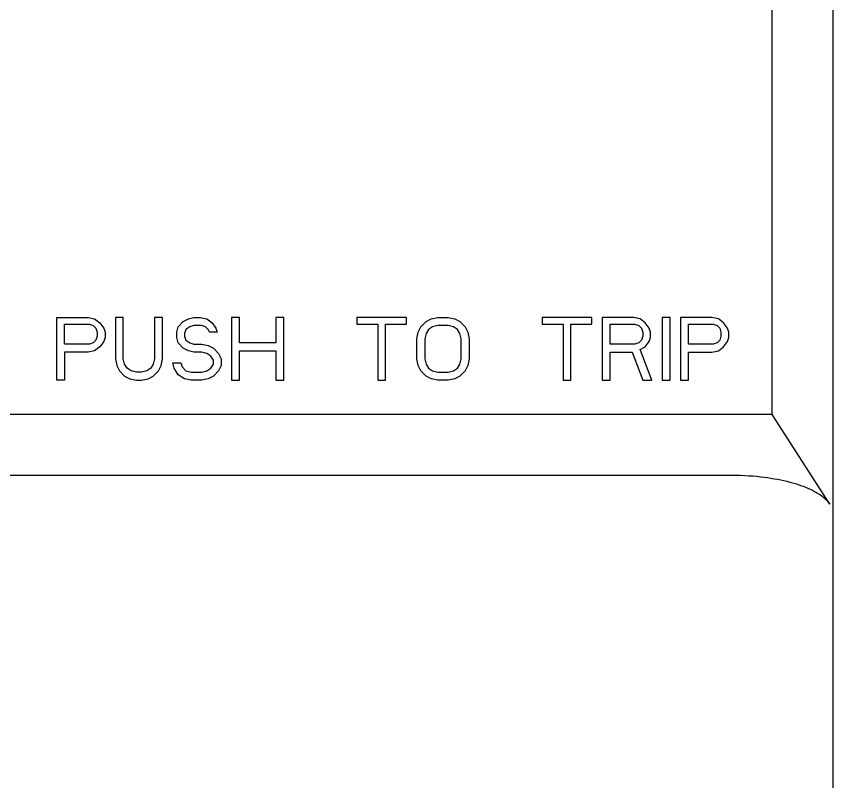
# Model space of a CAD drawing. Header units: millimetres. Extents: x 0 to 50, y 0 to 130.
# Drawn here: x 29.8 to 50, y 32.41 to 51.35 of the extents above; entities that cross this region are included whole.
import ezdxf

# ---------------------------------------------------------------- set-up
doc = ezdxf.new("R2010")
doc.units = ezdxf.units.MM

msp = doc.modelspace()

# ---------------------------------------------------------------- linework, layer by layer
at = {"color": 4, "linetype": 'CONTINUOUS', "true_color": 0x40d9ff}
for p, q in [((50, 107), (50, 23)), ((48.5, 41.5), (48.5, 88.5)), ((48.5, 41.5), (23.7, 41.5))]:
    msp.add_line(p, q, dxfattribs=at)
for points in [[(31.866, 43.768), (31.963, 43.636), (31.995, 43.537), (31.995, 43.405), (31.963, 43.306), (31.866, 43.174), (31.736, 43.076), (31.575, 43.043), (30.994, 43.043), (30.994, 42.35), (30.8, 42.35), (30.8, 43.9), (31.575, 43.9), (31.736, 43.867), (31.866, 43.768)], [(33.416, 43.9), (33.222, 43.9), (33.222, 42.878), (33.19, 42.746), (33.125, 42.647), (33.028, 42.581), (32.899, 42.548), (32.77, 42.548), (32.641, 42.581), (32.544, 42.647), (32.479, 42.746), (32.447, 42.878), (32.447, 43.9), (32.253, 43.9), (32.253, 42.878), (32.285, 42.713), (32.35, 42.581), (32.479, 42.449), (32.608, 42.383), (32.77, 42.35), (32.899, 42.35), (33.06, 42.383), (33.19, 42.449), (33.319, 42.581), (33.383, 42.713), (33.416, 42.878), (33.416, 43.9)], [(34.74, 43.636), (34.772, 43.537), (34.578, 43.537), (34.546, 43.603), (34.481, 43.669), (34.384, 43.702), (34.191, 43.702), (34.094, 43.669), (33.997, 43.603), (33.965, 43.504), (33.965, 43.438), (33.997, 43.339), (34.094, 43.273), (34.191, 43.24), (34.384, 43.24), (34.546, 43.207), (34.675, 43.141), (34.804, 43.01), (34.869, 42.878), (34.869, 42.713), (34.804, 42.581), (34.675, 42.449), (34.546, 42.383), (34.384, 42.35), (34.126, 42.35), (33.965, 42.383), (33.803, 42.482), (33.706, 42.647), (33.674, 42.779), (33.868, 42.779), (33.9, 42.68), (33.997, 42.581), (34.126, 42.548), (34.384, 42.548), (34.514, 42.581), (34.61, 42.647), (34.675, 42.746), (34.675, 42.845), (34.61, 42.944), (34.514, 43.01), (34.384, 43.043), (34.191, 43.043), (34.061, 43.076), (33.932, 43.141), (33.803, 43.273), (33.771, 43.405), (33.771, 43.537), (33.803, 43.669), (33.932, 43.801), (34.061, 43.867), (34.191, 43.9), (34.352, 43.9), (34.514, 43.867), (34.643, 43.768), (34.74, 43.636)], [(35.321, 43.076), (36.225, 43.076), (36.225, 42.35), (36.419, 42.35), (36.419, 43.9), (36.225, 43.9), (36.225, 43.273), (35.321, 43.273), (35.321, 43.9), (35.127, 43.9), (35.127, 42.35), (35.321, 42.35), (35.321, 43.076)], [(38.227, 43.9), (38.227, 43.735), (38.744, 43.735), (38.744, 42.35), (38.938, 42.35), (38.938, 43.735), (39.454, 43.735), (39.454, 43.9), (38.227, 43.9)], [(39.939, 43.801), (40.068, 43.867), (40.229, 43.9), (40.487, 43.9), (40.649, 43.867), (40.778, 43.801), (40.907, 43.669), (40.972, 43.537), (41.004, 43.372), (41.004, 42.878), (40.972, 42.713), (40.907, 42.581), (40.778, 42.449), (40.649, 42.383), (40.487, 42.35), (40.229, 42.35), (40.068, 42.383), (39.939, 42.449), (39.809, 42.581), (39.745, 42.713), (39.713, 42.878), (39.713, 43.372), (39.745, 43.537), (39.809, 43.669), (39.939, 43.801)], [(42.813, 43.9), (42.813, 43.735), (43.329, 43.735), (43.329, 42.35), (43.523, 42.35), (43.523, 43.735), (44.04, 43.735), (44.04, 43.9), (42.813, 43.9)], [(45.041, 43.043), (45.299, 42.35), (45.525, 42.35), (45.234, 43.109), (45.364, 43.174), (45.46, 43.306), (45.493, 43.405), (45.493, 43.537), (45.46, 43.636), (45.364, 43.768), (45.234, 43.867), (45.073, 43.9), (44.298, 43.9), (44.298, 42.35), (44.492, 42.35), (44.492, 43.043), (45.041, 43.043)], [(45.977, 43.9), (45.783, 43.9), (45.783, 42.35), (45.977, 42.35), (45.977, 43.9)], [(47.398, 43.636), (47.301, 43.768), (47.172, 43.867), (47.01, 43.9), (46.235, 43.9), (46.235, 42.35), (46.429, 42.35), (46.429, 43.043), (47.01, 43.043), (47.172, 43.076), (47.301, 43.174), (47.398, 43.306), (47.43, 43.405), (47.43, 43.537), (47.398, 43.636)], [(30.994, 43.24), (30.994, 43.735), (31.607, 43.735), (31.704, 43.702), (31.769, 43.636), (31.801, 43.537), (31.801, 43.438), (31.769, 43.339), (31.704, 43.273), (31.607, 43.24), (30.994, 43.24)], [(40.617, 43.669), (40.487, 43.702), (40.229, 43.702), (40.1, 43.669), (40.003, 43.603), (39.939, 43.504), (39.906, 43.372), (39.906, 42.878), (39.939, 42.746), (40.003, 42.647), (40.1, 42.581), (40.229, 42.548), (40.487, 42.548), (40.617, 42.581), (40.714, 42.647), (40.778, 42.746), (40.81, 42.878), (40.81, 43.372), (40.778, 43.504), (40.714, 43.603), (40.617, 43.669)], [(44.492, 43.24), (44.492, 43.735), (45.105, 43.735), (45.202, 43.702), (45.267, 43.636), (45.299, 43.537), (45.299, 43.438), (45.267, 43.339), (45.202, 43.273), (45.105, 43.24), (44.492, 43.24)], [(46.429, 43.24), (46.429, 43.735), (47.043, 43.735), (47.14, 43.702), (47.204, 43.636), (47.236, 43.537), (47.236, 43.438), (47.204, 43.339), (47.14, 43.273), (47.043, 43.24), (46.429, 43.24)], [(23.7, 40), (47.5, 40), (47.612, 39.999), (47.72, 39.996), (47.824, 39.992), (47.925, 39.986), (48.023, 39.979), (48.118, 39.971), (48.211, 39.961), (48.301, 39.951), (48.388, 39.939), (48.473, 39.926), (48.556, 39.912), (48.637, 39.898), (48.715, 39.882), (48.791, 39.865), (48.866, 39.848), (48.938, 39.829), (49.008, 39.81), (49.077, 39.79), (49.143, 39.769), (49.207, 39.747), (49.27, 39.725), (49.331, 39.701), (49.389, 39.677), (49.446, 39.651), (49.5, 39.625), (49.552, 39.598), (49.602, 39.57), (49.65, 39.541), (49.696, 39.511), (49.739, 39.479), (49.78, 39.447), (49.818, 39.414), (49.853, 39.379), (49.885, 39.343), (49.909, 39.313), (49.93, 39.283), (48.5, 41.5)]]:
    msp.add_lwpolyline(points, dxfattribs=at)

doc.saveas('drawing.dxf')
